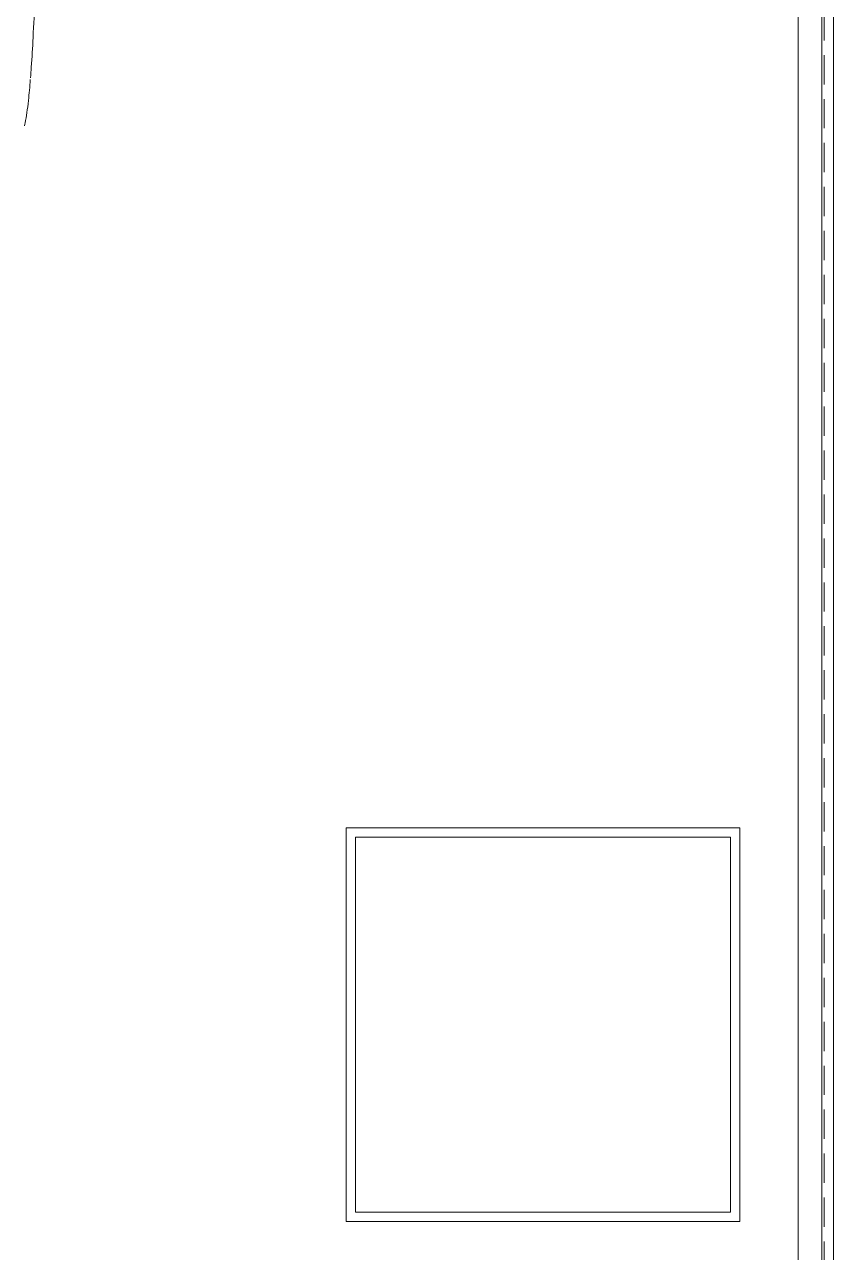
# Model space of a CAD drawing. Extents: x -2365 to 41970, y -230 to 8114.
# Drawn here: x 19130.2 to 19302.8, y 3103.9 to 3365.9 of the extents above; entities that cross this region are included whole.
import ezdxf

# ---------------------------------------------------------------- set-up
doc = ezdxf.new("R2010")
doc.units = 0
doc.header["$LTSCALE"] = 25
doc.linetypes.add('HIDDEN', pattern=[0.375, 0.25, -0.125])
doc.layers.get('0').update_dxf_attribs({"color": 9, "lineweight": 9})
for name, color, linetype, lineweight in [('01', 9, 'Continuous', 9), ('04', 9, 'Continuous', 9), ('06B', 9, 'Continuous', 9), ('06C', 9, 'Continuous', 9), ('06D', 9, 'Continuous', 9), ('14', 9, 'Continuous', 9), ('35', 9, 'Continuous', 9)]:
    doc.layers.add(name, color=color, linetype=linetype, lineweight=lineweight)

# ---------------------------------------------------------------- blocks, each defined once
blk = doc.blocks.new('p-kolon-80x80-vw')
at = {"layer": '01'}
blk.add_lwpolyline([(-40, -40), (-40, 40), (40, 40), (40, -40)], close=True, dxfattribs=at)
blk = doc.blocks.new('p-araba-polo')
for points, degree, knots in [([(0.4758, -0.7941), (0.4779, -0.7946), (0.4931, -0.7978), (0.5106, -0.8003), (0.5297, -0.8023)], 3, [0, 0, 0, 0, 0.124213, 1, 1, 1, 1]), ([(0.578, -0.8067), (0.5852, -0.8073), (0.6136, -0.8094), (0.6943, -0.8142), (0.7938, -0.8181), (0.9022, -0.8216), (0.9869, -0.8238), (1.0486, -0.8241), (1.0808, -0.8236)], 3, [0, 0, 0, 0, 0.049552, 0.182368, 0.511137, 0.607099, 0.78604, 1, 1, 1, 1]), ([(0.5894, -0.8074), (0.5894, -0.8074), (0.5894, -0.8074), (0.5894, -0.8074), (0.5894, -0.8074), (0.5894, -0.8074), (0.5894, -0.8074), (0.5894, -0.8074), (0.5894, -0.8074), (0.5894, -0.8074), (0.5894, -0.8074), (0.5894, -0.8074), (0.5894, -0.8074), (0.5894, -0.8074), (0.5894, -0.8074)], 7, [0, 0, 0, 0, 0, 0, 0, 0, 1, 1, 1, 1, 1, 1, 1, 1, 1, 1, 1, 1, 1, 1, 1])]:
    blk.add_open_spline(points, degree=degree, knots=knots)
blk.add_open_spline([(0.5299, -0.8023), (0.5443, -0.8039), (0.5588, -0.8052), (0.5741, -0.8064)], degree=3)

msp = doc.modelspace()

# ---------------------------------------------------------------- linework, layer by layer
at = {"layer": '06B'}
msp.add_lwpolyline([(19282.84, 3964.26), (19282.84, 3914.5), (19302.84, 3914.5), (19302.84, 1660.5)], dxfattribs=at)
at = {"layer": '06C'}
msp.add_lwpolyline([(19295.34, 3912), (19300.34, 3912), (19300.34, 1650.5), (19295.34, 1650.5)], close=True, dxfattribs=at)
at = {"layer": '06D', "linetype": 'HIDDEN'}
msp.add_lwpolyline([(19280.84, 3970.5), (19280.84, 3912.5), (19300.84, 3912.5), (19300.84, 292.5), (19280.84, 292.5), (19280.84, 234.5)], dxfattribs=at)
at = {"layer": '14'}
msp.add_lwpolyline([(19198.84, 3194.5), (19282.84, 3194.5), (19282.84, 3110.5), (19198.84, 3110.5)], close=True, dxfattribs=at)
at = {"layer": '35'}
msp.add_lwpolyline([(19302.84, 1794.5), (19302.84, 2410.5), (19302.84, 2410.5), (19302.84, 2494.5), (19302.84, 2494.5), (19302.84, 3110.5), (19302.84, 3110.5), (19302.84, 3194.5), (19302.84, 3194.5), (19302.84, 3810.5), (19302.84, 3810.5), (19302.84, 3914.5), (19302.84, 3914.5), (19302.84, 3914.5)], dxfattribs=at)

# ---------------------------------------------------------------- block references
msp.add_blockref('p-kolon-80x80-vw', (19240.84, 3152.5))
at = {"layer": '04', "xscale": 100, "yscale": 100, "zscale": 100, "rotation": 90}
msp.add_blockref('p-araba-polo', (19050.84, 3296.73), dxfattribs=at)

doc.saveas('drawing.dxf')
